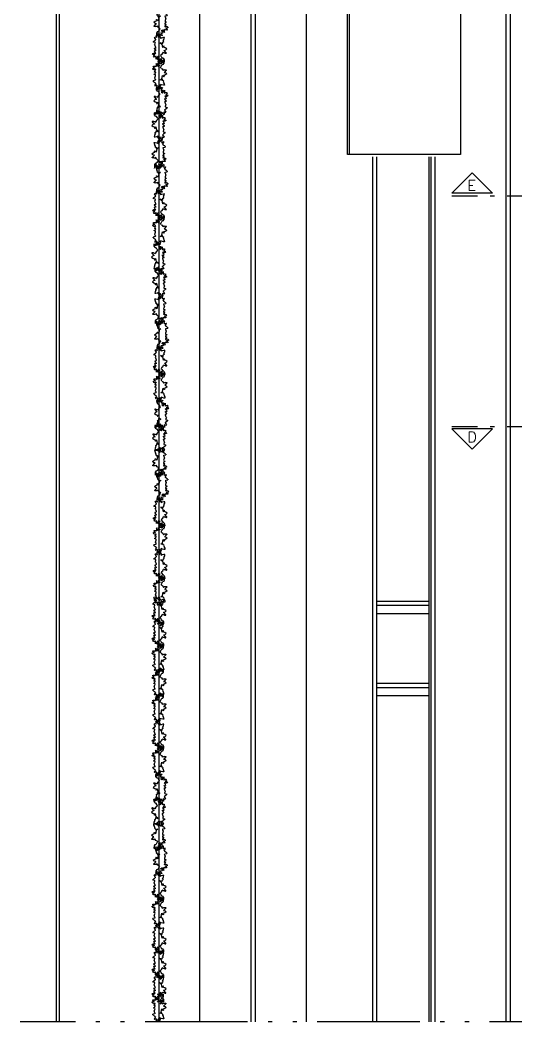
# Model space of a CAD drawing. Header units: millimetres. Extents: x 482 to 600, y -218 to -108.
# Drawn here: x 481.64 to 493.73, y -216.6 to -192.15 of the extents above; entities that cross this region are included whole.
import ezdxf

# ---------------------------------------------------------------- set-up
doc = ezdxf.new("R2010")
doc.units = ezdxf.units.MM
doc.header["$LTSCALE"] = 2.5
doc.linetypes.add('DASHDOT2', pattern=[0.5, 0.25, -0.125, 0, -0.125])
doc.linetypes.add('TPP2', pattern=[1.6, 1, -0.2, 0, -0.2, 0, -0.2])
for name, color, linetype in [('ARQ-MEPJ_BAS-PJ1-GERAL-R06$0$ARQ-COP', 9, 'Continuous'), ('ARQ-MEPJ_BAS-PJ1-GERAL-R06$0$ARQ-LIM', 2, 'Continuous'), ('ARQ-MEPJ_BAS-PJ1-GERAL-R06$0$ARQ-VEG', 104, 'Continuous'), ('ARQ-MEPJ_BAS-PJ1-GERAL-R06$0$ARQ-VIA', 9, 'Continuous'), ('ARQ-MEPJ_BAS-PJ1-GERAL-R07$0$ARQ-SALTO', 9, 'Continuous'), ('INDCORTE', 4, 'Continuous'), ('MEIO-FIO', 9, 'Continuous')]:
    doc.layers.add(name, color=color, linetype=linetype)
doc.styles.add('ROMANS', font='romans', dxfattribs={"oblique": 15})

# ---------------------------------------------------------------- blocks, each defined once
blk = doc.blocks.new('ARQ-MEPJ_BAS-PJ1-GERAL-R06$0$W-CERCAVIVA')
at = {"layer": 'ARQ-MEPJ_BAS-PJ1-GERAL-R06$0$ARQ-VEG'}
for p, q in [((-0.33, 0.082), (-0.355, 0.054)), ((-0.274, 0.072), (-0.355, 0.054)), ((-0.331, 0.081), (-0.298, 0.098)), ((-0.313, -0.015), (-0.282, 0.013)), ((-0.308, 0.011), (-0.313, -0.015)), ((-0.287, 0.135), (-0.31, 0.124)), ((-0.309, 0.125), (-0.261, 0.112)), ((-0.296, 0.037), (-0.308, 0.011)), ((-0.298, 0.098), (-0.254, 0.1)), ((-0.271, 0.066), (-0.296, 0.037)), ((-0.243, 0.13), (-0.287, 0.135)), ((-0.282, 0.013), (-0.245, 0.027)), ((-0.271, 0.066), (-0.274, 0.072)), ((-0.261, 0.112), (-0.254, 0.1)), ((-0.245, 0.027), (-0.249, 0.003)), ((-0.249, 0.003), (-0.247, -0.023)), ((-0.211, 0.105), (-0.243, 0.13)), ((-0.232, -0.038), (-0.198, 0.014)), ((-0.211, 0.105), (-0.212, 0.086)), ((-0.2, 0.072), (-0.212, 0.087)), ((-0.173, 0.057), (-0.2, 0.072)), ((-0.198, 0.014), (-0.179, -0.019)), ((-0.161, 0.047), (-0.173, 0.057)), ((-0.151, 0.037), (-0.161, 0.047)), ((-0.123, 0.054), (-0.151, 0.037)), ((-0.123, 0.054), (-0.11, 0.074)), ((-0.11, 0.074), (-0.085, 0.087)), ((-0.085, 0.087), (-0.067, 0.088)), ((-0.082, 0.153), (-0.081, 0.167)), ((-0.079, 0.14), (-0.082, 0.153)), ((-0.081, 0.167), (-0.079, 0.175)), ((-0.079, 0.175), (-0.07, 0.173)), ((-0.079, 0.14), (-0.078, 0.114)), ((-0.078, 0.114), (-0.067, 0.088)), ((-0.07, 0.173), (-0.02, 0.119)), ((-0.02, 0.119), (-0.016, 0.116)), ((-0.016, 0.116), (-0.003, 0.153)), ((-0.003, 0.153), (0.023, 0.177)), ((0.023, 0.177), (0.045, 0.141)), ((0.045, 0.141), (0.054, 0.121)), ((0.088, 0.098), (0.05, 0.07)), ((0.13, 0.049), (0.05, 0.07)), ((0.054, 0.121), (0.058, 0.099)), ((0.058, 0.099), (0.083, 0.107)), ((0.083, 0.107), (0.088, 0.098)), ((0.158, 0.008), (0.13, 0.049)), ((0.172, 0.058), (0.142, 0.063)), ((0.142, 0.063), (0.161, 0.009)), ((0.158, 0.008), (0.161, 0.009)), ((0.174, 0.068), (0.172, 0.058)), ((0.193, 0.091), (0.174, 0.068)), ((0.205, 0.077), (0.193, 0.091)), ((0.205, 0.077), (0.228, 0.089)), ((0.228, 0.089), (0.237, 0.087)), ((0.237, 0.087), (0.262, 0.097)), ((0.262, 0.097), (0.295, 0.1)), ((0.28, 0.035), (0.265, 0.008)), ((0.301, 0.009), (0.265, 0.008)), ((0.293, 0.076), (0.28, 0.035)), ((0.295, 0.1), (0.293, 0.076)), ((0.301, 0.009), (0.329, -0.003)), ((-0.247, -0.023), (-0.234, -0.038)), ((-0.175, -0.023), (-0.247, -0.065)), ((-0.247, -0.065), (-0.175, -0.071)), ((-0.187, -0.123), (-0.184, -0.095)), ((-0.18, -0.142), (-0.187, -0.123)), ((-0.184, -0.095), (-0.173, -0.074)), ((-0.142, -0.108), (-0.18, -0.142)), ((-0.179, -0.019), (-0.175, -0.023)), ((-0.175, -0.071), (-0.173, -0.074)), ((-0.138, -0.104), (-0.142, -0.108)), ((-0.138, -0.104), (-0.134, -0.118)), ((-0.134, -0.134), (-0.136, -0.145)), ((-0.128, -0.162), (-0.136, -0.145)), ((-0.134, -0.118), (-0.134, -0.134)), ((-0.128, -0.162), (-0.114, -0.15)), ((-0.114, -0.15), (-0.104, -0.127)), ((-0.105, -0.094), (-0.103, -0.085)), ((-0.102, -0.108), (-0.105, -0.094)), ((-0.104, -0.127), (-0.102, -0.108)), ((-0.102, -0.083), (-0.103, -0.085)), ((-0.102, -0.083), (-0.093, -0.094)), ((-0.093, -0.094), (-0.071, -0.11)), ((-0.071, -0.11), (-0.046, -0.12)), ((-0.048, -0.12), (-0.046, -0.12)), ((-0.042, -0.114), (-0.046, -0.12)), ((-0.035, -0.088), (-0.045, -0.09)), ((-0.045, -0.09), (-0.044, -0.103)), ((-0.044, -0.103), (-0.042, -0.114)), ((-0.013, -0.101), (-0.035, -0.088)), ((-0.004, -0.11), (-0.013, -0.101)), ((0.003, -0.126), (-0.004, -0.11)), ((0.01, -0.13), (0.003, -0.126)), ((0.016, -0.127), (0.01, -0.13)), ((0.018, -0.101), (0.016, -0.127)), ((0.04, -0.098), (0.018, -0.101)), ((0.051, -0.1), (0.04, -0.098)), ((0.096, -0.12), (0.051, -0.1)), ((0.096, -0.12), (0.101, -0.124)), ((0.101, -0.124), (0.124, -0.113)), ((0.124, -0.113), (0.143, -0.109)), ((0.143, -0.109), (0.157, -0.111)), ((0.157, -0.111), (0.164, -0.161)), ((0.177, -0.162), (0.164, -0.161)), ((0.177, -0.162), (0.19, -0.149)), ((0.19, -0.149), (0.207, -0.128)), ((0.207, -0.128), (0.212, -0.115)), ((0.222, -0.118), (0.212, -0.115)), ((0.234, -0.1), (0.222, -0.118)), ((0.234, -0.1), (0.284, -0.139)), ((0.281, -0.085), (0.284, -0.083)), ((0.281, -0.085), (0.293, -0.126)), ((0.284, -0.083), (0.322, -0.093)), ((0.284, -0.139), (0.293, -0.126)), ((0.294, -0.025), (0.288, -0.031)), ((0.288, -0.031), (0.305, -0.043)), ((0.302, -0.025), (0.294, -0.025)), ((0.353, -0.033), (0.302, -0.025)), ((0.305, -0.043), (0.332, -0.063)), ((0.322, -0.093), (0.344, -0.097)), ((0.329, -0.003), (0.348, -0.023)), ((0.332, -0.063), (0.344, -0.079)), ((0.344, -0.097), (0.344, -0.079)), ((0.348, -0.023), (0.353, -0.033))]:
    blk.add_line(p, q, dxfattribs=at)
for centre, start, end in [((-0.211, 0.105), 357.9686, 52.6976), ((0.13, 0.049), 35.0083, 74.8113)]:
    blk.add_arc(centre, 0.000000307, start, end, dxfattribs=at)

msp = doc.modelspace()

# ---------------------------------------------------------------- linework, layer by layer
at = {"color": 2}
for p, q in [((492.165, -196.373), (492.661, -195.876)), ((493.158, -196.373), (492.661, -195.876)), ((493.158, -196.373), (492.165, -196.373)), ((493.158, -202.127), (492.165, -202.127)), ((492.165, -202.127), (492.661, -202.624)), ((493.158, -202.127), (492.661, -202.624))]:
    msp.add_line(p, q, dxfattribs=at)
at = {"color": 2, "linetype": 'DASHDOT2'}
for p, q in [((492.165, -196.435), (501.961, -196.435)), ((492.165, -202.065), (501.961, -202.065))]:
    msp.add_line(p, q, dxfattribs=at)
at = {"layer": 'ARQ-MEPJ_BAS-PJ1-GERAL-R06$0$ARQ-COP'}
for p, q in [((486.024, -216.592), (486.024, -184.535)), ((487.274, -216.592), (487.274, -184.535)), ((487.374, -216.592), (487.374, -184.535)), ((488.624, -216.592), (488.624, -184.535)), ((490.339, -208.633), (491.609, -208.633))]:
    msp.add_line(p, q, dxfattribs=at)
at = {"layer": 'ARQ-MEPJ_BAS-PJ1-GERAL-R06$0$ARQ-LIM'}
msp.add_lwpolyline([(515.044, -173.935), (489.024, -173.935, 0.414214), (485.024, -177.935), (485.024, -216.592)], format="xyb", dxfattribs=at)
msp.add_lwpolyline([(489.624, -187.483), (492.374, -187.483), (492.374, -195.433), (489.624, -195.433)], close=True, dxfattribs=at)
at = {"layer": 'ARQ-MEPJ_BAS-PJ1-GERAL-R06$0$ARQ-VIA'}
for p, q in [((482.524, -216.592), (482.524, -177.935)), ((482.594, -216.592), (482.594, -181.077))]:
    msp.add_line(p, q, dxfattribs=at)
at = {"layer": 'ARQ-MEPJ_BAS-PJ1-GERAL-R07$0$ARQ-SALTO'}
for p, q in [((490.239, -216.592), (490.239, -195.483)), ((490.339, -216.592), (490.339, -195.483)), ((491.609, -216.592), (491.609, -195.483)), ((491.659, -216.592), (491.659, -195.483)), ((491.759, -216.592), (491.759, -195.483)), ((490.339, -206.333), (491.609, -206.333)), ((490.339, -208.333), (491.609, -208.333)), ((490.339, -208.433), (491.609, -208.433))]:
    msp.add_line(p, q, dxfattribs=at)
msp.add_lwpolyline([(489.674, -187.533), (492.374, -187.533), (492.374, -195.433), (489.674, -195.433)], close=True, dxfattribs=at)
for points in [[(491.609, -206.433), (490.339, -206.433)], [(490.339, -206.633), (491.609, -206.633)]]:
    msp.add_lwpolyline(points, dxfattribs=at)
at = {"layer": 'INDCORTE', "linetype": 'TPP2'}
msp.add_lwpolyline([(516.585, -216.592), (481.636, -216.592)], dxfattribs=at)
at = {"layer": 'MEIO-FIO'}
for p, q in [((493.494, -216.592), (493.494, -179.735)), ((493.594, -216.592), (493.594, -179.735))]:
    msp.add_line(p, q, dxfattribs=at)

# ---------------------------------------------------------------- block references
at = {"layer": 'ARQ-MEPJ_BAS-PJ1-GERAL-R06$0$ARQ-VEG'}
for p, rotation in [((485.076, -192.214), 93.94929804873772), ((485.035, -193.454), 273.9492980487377), ((485.029, -195.422), 93.94929804873772), ((485.076, -196.029), 93.94929804873772), ((485.035, -197.27), 273.9492980487377), ((485.043, -199.238), 93.94929804873772), ((485.09, -199.844), 93.94929804873772), ((485.049, -201.085), 273.9492980487377), ((485.043, -202.934), 93.94929804873772), ((485.09, -203.541), 93.94929804873772), ((485.049, -204.782), 273.9492980487377), ((485.049, -206.067), 273.9492980487377), ((485.022, -207.719), 273.9492980487377), ((485.022, -208.315), 273.9492980487377), ((485.022, -208.925), 273.9492980487377), ((485.022, -210.21), 273.9492980487377), ((485.016, -212.053), 93.94929804873772), ((485.063, -212.66), 93.94929804873772), ((485.022, -213.9), 273.9492980487377), ((485.022, -216.234), 273.9492980487377)]:
    msp.add_blockref('ARQ-MEPJ_BAS-PJ1-GERAL-R06$0$W-CERCAVIVA', p, dxfattribs=dict(at, rotation=rotation))
at = {"layer": 'ARQ-MEPJ_BAS-PJ1-GERAL-R06$0$ARQ-VEG', "xscale": -1}
for p, rotation in [((485.035, -192.865), 266.0507019512557), ((485.076, -194.106), 86.05070195126225), ((485.029, -194.713), 86.05070195126225), ((485.035, -196.681), 266.0507019512557), ((485.021, -197.921), 86.05070195126225), ((485.043, -198.528), 86.05070195126225), ((485.049, -200.496), 266.0507019512557), ((485.09, -201.737), 86.05070195126225), ((485.043, -202.344), 86.05070195126225), ((485.049, -204.193), 266.0507019512557), ((485.049, -205.478), 266.0507019512557), ((485.022, -206.58), 266.0507019512557), ((485.022, -207.13), 266.0507019512557), ((485.022, -209.621), 266.0507019512557), ((485.063, -210.862), 86.05070195126225), ((485.016, -211.469), 86.05070195126225), ((485.022, -213.311), 266.0507019512557), ((485.022, -214.597), 266.0507019512557), ((485.022, -215.206), 266.0507019512557), ((485.022, -215.802), 266.0507019512557)]:
    msp.add_blockref('ARQ-MEPJ_BAS-PJ1-GERAL-R06$0$W-CERCAVIVA', p, dxfattribs=dict(at, rotation=rotation))

# ---------------------------------------------------------------- texts
at = {"color": 3, "style": 'ROMANS', "text_generation_flag": 4, "flags": 4}
msp.add_attdef('A', (484.998, -195.771), '', height=0.128, rotation=180, dxfattribs=at)
for tag, p in [('E', (492.546, -196.054)), ('D', (492.546, -202.196))]:
    msp.add_attdef(tag, p, '', height=0.255, dxfattribs=at)

doc.saveas('drawing.dxf')
